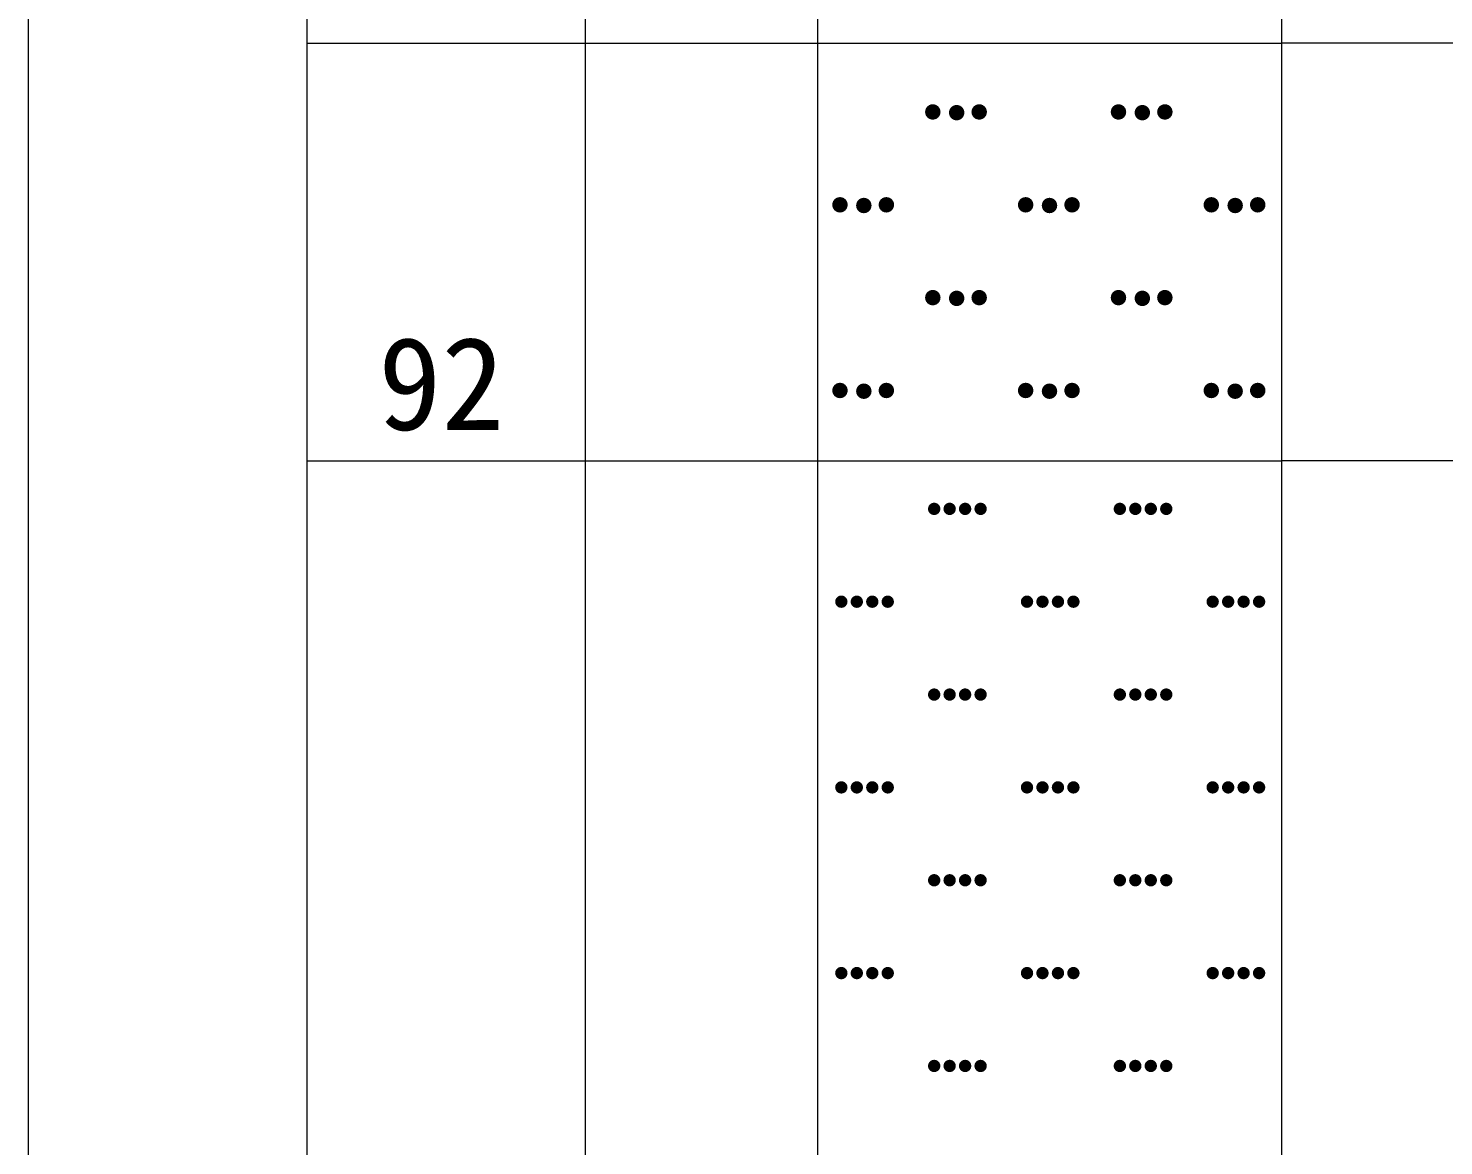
# Model space of a CAD drawing. Header units: inches. Extents: x -27 to 109, y -724 to 26.
# Drawn here: x 14.68 to 20.78, y -552.45 to -547.64 of the extents above; entities that cross this region are included whole.
import ezdxf

# ---------------------------------------------------------------- set-up
doc = ezdxf.new("R2010")
doc.units = ezdxf.units.IN
doc.header["$MEASUREMENT"] = 0
doc.layers.get('0').update_dxf_attribs({"lineweight": 0})
doc.styles.add('宋体', font='')
doc.styles.get('宋体').set_extended_font_data('宋体')

# ---------------------------------------------------------------- blocks, each defined once
blk = doc.blocks.new('lr_block_81')
at = {"true_color": 0x000000}
for points in [[(18.611, -548.0094), (18.6122, -548.0007), (18.611, -547.992), (18.6078, -547.984), (18.6025, -547.9771), (18.5955, -547.9718), (18.5875, -547.9686), (18.5789, -547.9674), (18.5702, -547.9686), (18.5622, -547.9718), (18.5553, -547.9771), (18.5499, -547.984), (18.5467, -547.992), (18.5455, -548.0007), (18.5467, -548.0094), (18.5499, -548.0173), (18.5553, -548.0243), (18.5622, -548.0296), (18.5702, -548.0328), (18.5789, -548.034), (18.5875, -548.0328), (18.5955, -548.0296), (18.6025, -548.0243), (18.6078, -548.0173)], [(18.7138, -548.0124), (18.715, -548.0037), (18.7138, -547.9951), (18.7106, -547.9871), (18.7053, -547.9801), (18.6983, -547.9748), (18.6903, -547.9716), (18.6817, -547.9704), (18.673, -547.9716), (18.665, -547.9748), (18.6581, -547.9801), (18.6527, -547.9871), (18.6495, -547.9951), (18.6483, -548.0037), (18.6495, -548.0124), (18.6527, -548.0204), (18.6581, -548.0274), (18.665, -548.0327), (18.673, -548.0359), (18.6817, -548.0371), (18.6903, -548.0359), (18.6983, -548.0327), (18.7053, -548.0274), (18.7106, -548.0204)], [(18.8109, -548.0094), (18.8121, -548.0007), (18.8109, -547.992), (18.8077, -547.984), (18.8023, -547.9771), (18.7954, -547.9718), (18.7874, -547.9686), (18.7787, -547.9674), (18.7701, -547.9686), (18.7621, -547.9718), (18.7551, -547.9771), (18.7498, -547.984), (18.7466, -547.992), (18.7454, -548.0007), (18.7466, -548.0094), (18.7498, -548.0173), (18.7551, -548.0243), (18.7621, -548.0296), (18.7701, -548.0328), (18.7787, -548.034), (18.7874, -548.0328), (18.7954, -548.0296), (18.8023, -548.0243), (18.8077, -548.0173)], [(19.411, -548.0094), (19.4122, -548.0007), (19.411, -547.992), (19.4078, -547.984), (19.4025, -547.9771), (19.3955, -547.9718), (19.3875, -547.9686), (19.3789, -547.9674), (19.3702, -547.9686), (19.3622, -547.9718), (19.3553, -547.9771), (19.3499, -547.984), (19.3467, -547.992), (19.3455, -548.0007), (19.3467, -548.0094), (19.3499, -548.0173), (19.3553, -548.0243), (19.3622, -548.0296), (19.3702, -548.0328), (19.3789, -548.034), (19.3875, -548.0328), (19.3955, -548.0296), (19.4025, -548.0243), (19.4078, -548.0173)], [(19.5138, -548.0124), (19.515, -548.0037), (19.5138, -547.9951), (19.5106, -547.9871), (19.5053, -547.9801), (19.4983, -547.9748), (19.4903, -547.9716), (19.4817, -547.9704), (19.473, -547.9716), (19.465, -547.9748), (19.4581, -547.9801), (19.4527, -547.9871), (19.4495, -547.9951), (19.4483, -548.0037), (19.4495, -548.0124), (19.4527, -548.0204), (19.4581, -548.0274), (19.465, -548.0327), (19.473, -548.0359), (19.4817, -548.0371), (19.4903, -548.0359), (19.4983, -548.0327), (19.5053, -548.0274), (19.5106, -548.0204)], [(19.6109, -548.0094), (19.6121, -548.0007), (19.6109, -547.992), (19.6077, -547.984), (19.6023, -547.9771), (19.5954, -547.9718), (19.5874, -547.9686), (19.5787, -547.9674), (19.5701, -547.9686), (19.5621, -547.9718), (19.5551, -547.9771), (19.5498, -547.984), (19.5466, -547.992), (19.5454, -548.0007), (19.5466, -548.0094), (19.5498, -548.0173), (19.5551, -548.0243), (19.5621, -548.0296), (19.5701, -548.0328), (19.5787, -548.034), (19.5874, -548.0328), (19.5954, -548.0296), (19.6023, -548.0243), (19.6077, -548.0173)], [(18.211, -548.4094), (18.2122, -548.4007), (18.211, -548.392), (18.2078, -548.384), (18.2025, -548.3771), (18.1955, -548.3718), (18.1875, -548.3686), (18.1789, -548.3673), (18.1702, -548.3686), (18.1622, -548.3718), (18.1553, -548.3771), (18.1499, -548.384), (18.1467, -548.392), (18.1455, -548.4007), (18.1467, -548.4094), (18.1499, -548.4174), (18.1553, -548.4243), (18.1622, -548.4296), (18.1702, -548.4328), (18.1789, -548.434), (18.1875, -548.4328), (18.1955, -548.4296), (18.2025, -548.4243), (18.2078, -548.4174)], [(18.4109, -548.4094), (18.4121, -548.4007), (18.4109, -548.392), (18.4077, -548.384), (18.4023, -548.3771), (18.3954, -548.3718), (18.3874, -548.3686), (18.3787, -548.3673), (18.3701, -548.3686), (18.3621, -548.3718), (18.3551, -548.3771), (18.3498, -548.384), (18.3466, -548.392), (18.3454, -548.4007), (18.3466, -548.4094), (18.3498, -548.4174), (18.3551, -548.4243), (18.3621, -548.4296), (18.3701, -548.4328), (18.3787, -548.434), (18.3874, -548.4328), (18.3954, -548.4296), (18.4023, -548.4243), (18.4077, -548.4174)], [(19.011, -548.4094), (19.0122, -548.4007), (19.011, -548.392), (19.0078, -548.384), (19.0025, -548.3771), (18.9955, -548.3718), (18.9875, -548.3686), (18.9789, -548.3673), (18.9702, -548.3686), (18.9622, -548.3718), (18.9553, -548.3771), (18.9499, -548.384), (18.9467, -548.392), (18.9455, -548.4007), (18.9467, -548.4094), (18.9499, -548.4174), (18.9553, -548.4243), (18.9622, -548.4296), (18.9702, -548.4328), (18.9789, -548.434), (18.9875, -548.4328), (18.9955, -548.4296), (19.0025, -548.4243), (19.0078, -548.4174)], [(19.2109, -548.4094), (19.2121, -548.4007), (19.2109, -548.392), (19.2077, -548.384), (19.2023, -548.3771), (19.1954, -548.3718), (19.1874, -548.3686), (19.1787, -548.3673), (19.1701, -548.3686), (19.1621, -548.3718), (19.1551, -548.3771), (19.1498, -548.384), (19.1466, -548.392), (19.1454, -548.4007), (19.1466, -548.4094), (19.1498, -548.4174), (19.1551, -548.4243), (19.1621, -548.4296), (19.1701, -548.4328), (19.1787, -548.434), (19.1874, -548.4328), (19.1954, -548.4296), (19.2023, -548.4243), (19.2077, -548.4174)], [(19.811, -548.4094), (19.8122, -548.4007), (19.811, -548.392), (19.8078, -548.384), (19.8025, -548.3771), (19.7955, -548.3718), (19.7875, -548.3686), (19.7789, -548.3673), (19.7702, -548.3686), (19.7622, -548.3718), (19.7553, -548.3771), (19.7499, -548.384), (19.7467, -548.392), (19.7455, -548.4007), (19.7467, -548.4094), (19.7499, -548.4174), (19.7553, -548.4243), (19.7622, -548.4296), (19.7702, -548.4328), (19.7789, -548.434), (19.7875, -548.4328), (19.7955, -548.4296), (19.8025, -548.4243), (19.8078, -548.4174)], [(20.0109, -548.4094), (20.0121, -548.4007), (20.0109, -548.392), (20.0077, -548.384), (20.0023, -548.3771), (19.9954, -548.3718), (19.9874, -548.3686), (19.9787, -548.3673), (19.9701, -548.3686), (19.9621, -548.3718), (19.9551, -548.3771), (19.9498, -548.384), (19.9466, -548.392), (19.9454, -548.4007), (19.9466, -548.4094), (19.9498, -548.4174), (19.9551, -548.4243), (19.9621, -548.4296), (19.9701, -548.4328), (19.9787, -548.434), (19.9874, -548.4328), (19.9954, -548.4296), (20.0023, -548.4243), (20.0077, -548.4174)], [(18.3138, -548.4124), (18.315, -548.4038), (18.3138, -548.3951), (18.3106, -548.3871), (18.3053, -548.3801), (18.2983, -548.3748), (18.2903, -548.3716), (18.2817, -548.3704), (18.273, -548.3716), (18.265, -548.3748), (18.2581, -548.3801), (18.2527, -548.3871), (18.2495, -548.3951), (18.2483, -548.4038), (18.2495, -548.4124), (18.2527, -548.4204), (18.2581, -548.4274), (18.265, -548.4327), (18.273, -548.4359), (18.2817, -548.4371), (18.2903, -548.4359), (18.2983, -548.4327), (18.3053, -548.4274), (18.3106, -548.4204)], [(19.1138, -548.4124), (19.115, -548.4038), (19.1138, -548.3951), (19.1106, -548.3871), (19.1053, -548.3801), (19.0983, -548.3748), (19.0903, -548.3716), (19.0817, -548.3704), (19.073, -548.3716), (19.065, -548.3748), (19.0581, -548.3801), (19.0527, -548.3871), (19.0495, -548.3951), (19.0483, -548.4038), (19.0495, -548.4124), (19.0527, -548.4204), (19.0581, -548.4274), (19.065, -548.4327), (19.073, -548.4359), (19.0817, -548.4371), (19.0903, -548.4359), (19.0983, -548.4327), (19.1053, -548.4274), (19.1106, -548.4204)], [(19.9138, -548.4124), (19.915, -548.4038), (19.9138, -548.3951), (19.9106, -548.3871), (19.9053, -548.3801), (19.8983, -548.3748), (19.8903, -548.3716), (19.8817, -548.3704), (19.873, -548.3716), (19.865, -548.3748), (19.8581, -548.3801), (19.8527, -548.3871), (19.8495, -548.3951), (19.8483, -548.4038), (19.8495, -548.4124), (19.8527, -548.4204), (19.8581, -548.4274), (19.865, -548.4327), (19.873, -548.4359), (19.8817, -548.4371), (19.8903, -548.4359), (19.8983, -548.4327), (19.9053, -548.4274), (19.9106, -548.4204)], [(18.611, -548.8093), (18.6122, -548.8007), (18.611, -548.792), (18.6078, -548.784), (18.6025, -548.7771), (18.5955, -548.7717), (18.5875, -548.7686), (18.5789, -548.7673), (18.5702, -548.7686), (18.5622, -548.7717), (18.5553, -548.7771), (18.5499, -548.784), (18.5467, -548.792), (18.5455, -548.8007), (18.5467, -548.8093), (18.5499, -548.8173), (18.5553, -548.8243), (18.5622, -548.8296), (18.5702, -548.8328), (18.5789, -548.834), (18.5875, -548.8328), (18.5955, -548.8296), (18.6025, -548.8243), (18.6078, -548.8173)], [(18.7138, -548.8124), (18.715, -548.8037), (18.7138, -548.7951), (18.7106, -548.7871), (18.7053, -548.7801), (18.6983, -548.7748), (18.6903, -548.7716), (18.6817, -548.7704), (18.673, -548.7716), (18.665, -548.7748), (18.6581, -548.7801), (18.6527, -548.7871), (18.6495, -548.7951), (18.6483, -548.8037), (18.6495, -548.8124), (18.6527, -548.8204), (18.6581, -548.8274), (18.665, -548.8327), (18.673, -548.8359), (18.6817, -548.8371), (18.6903, -548.8359), (18.6983, -548.8327), (18.7053, -548.8274), (18.7106, -548.8204)], [(18.8109, -548.8093), (18.8121, -548.8007), (18.8109, -548.792), (18.8077, -548.784), (18.8023, -548.7771), (18.7954, -548.7717), (18.7874, -548.7686), (18.7787, -548.7673), (18.7701, -548.7686), (18.7621, -548.7717), (18.7551, -548.7771), (18.7498, -548.784), (18.7466, -548.792), (18.7454, -548.8007), (18.7466, -548.8093), (18.7498, -548.8173), (18.7551, -548.8243), (18.7621, -548.8296), (18.7701, -548.8328), (18.7787, -548.834), (18.7874, -548.8328), (18.7954, -548.8296), (18.8023, -548.8243), (18.8077, -548.8173)], [(19.411, -548.8093), (19.4122, -548.8007), (19.411, -548.792), (19.4078, -548.784), (19.4025, -548.7771), (19.3955, -548.7717), (19.3875, -548.7686), (19.3789, -548.7673), (19.3702, -548.7686), (19.3622, -548.7717), (19.3553, -548.7771), (19.3499, -548.784), (19.3467, -548.792), (19.3455, -548.8007), (19.3467, -548.8093), (19.3499, -548.8173), (19.3553, -548.8243), (19.3622, -548.8296), (19.3702, -548.8328), (19.3789, -548.834), (19.3875, -548.8328), (19.3955, -548.8296), (19.4025, -548.8243), (19.4078, -548.8173)], [(19.5138, -548.8124), (19.515, -548.8037), (19.5138, -548.7951), (19.5106, -548.7871), (19.5053, -548.7801), (19.4983, -548.7748), (19.4903, -548.7716), (19.4817, -548.7704), (19.473, -548.7716), (19.465, -548.7748), (19.4581, -548.7801), (19.4527, -548.7871), (19.4495, -548.7951), (19.4483, -548.8037), (19.4495, -548.8124), (19.4527, -548.8204), (19.4581, -548.8274), (19.465, -548.8327), (19.473, -548.8359), (19.4817, -548.8371), (19.4903, -548.8359), (19.4983, -548.8327), (19.5053, -548.8274), (19.5106, -548.8204)], [(19.6109, -548.8093), (19.6121, -548.8007), (19.6109, -548.792), (19.6077, -548.784), (19.6023, -548.7771), (19.5954, -548.7717), (19.5874, -548.7686), (19.5787, -548.7673), (19.5701, -548.7686), (19.5621, -548.7717), (19.5551, -548.7771), (19.5498, -548.784), (19.5466, -548.792), (19.5454, -548.8007), (19.5466, -548.8093), (19.5498, -548.8173), (19.5551, -548.8243), (19.5621, -548.8296), (19.5701, -548.8328), (19.5787, -548.834), (19.5874, -548.8328), (19.5954, -548.8296), (19.6023, -548.8243), (19.6077, -548.8173)], [(18.211, -549.2093), (18.2122, -549.2007), (18.211, -549.192), (18.2078, -549.184), (18.2025, -549.1771), (18.1955, -549.1717), (18.1875, -549.1685), (18.1789, -549.1673), (18.1702, -549.1685), (18.1622, -549.1717), (18.1553, -549.1771), (18.1499, -549.184), (18.1467, -549.192), (18.1455, -549.2007), (18.1467, -549.2093), (18.1499, -549.2174), (18.1553, -549.2243), (18.1622, -549.2296), (18.1702, -549.2328), (18.1789, -549.234), (18.1875, -549.2328), (18.1955, -549.2296), (18.2025, -549.2243), (18.2078, -549.2174)], [(18.3138, -549.2124), (18.315, -549.2038), (18.3138, -549.1951), (18.3106, -549.1871), (18.3053, -549.1801), (18.2983, -549.1748), (18.2903, -549.1716), (18.2817, -549.1704), (18.273, -549.1716), (18.265, -549.1748), (18.2581, -549.1801), (18.2527, -549.1871), (18.2495, -549.1951), (18.2483, -549.2038), (18.2495, -549.2124), (18.2527, -549.2204), (18.2581, -549.2274), (18.265, -549.2327), (18.273, -549.2359), (18.2817, -549.2371), (18.2903, -549.2359), (18.2983, -549.2327), (18.3053, -549.2274), (18.3106, -549.2204)], [(18.4109, -549.2093), (18.4121, -549.2007), (18.4109, -549.192), (18.4077, -549.184), (18.4023, -549.1771), (18.3954, -549.1717), (18.3874, -549.1685), (18.3787, -549.1673), (18.3701, -549.1685), (18.3621, -549.1717), (18.3551, -549.1771), (18.3498, -549.184), (18.3466, -549.192), (18.3454, -549.2007), (18.3466, -549.2093), (18.3498, -549.2174), (18.3551, -549.2243), (18.3621, -549.2296), (18.3701, -549.2328), (18.3787, -549.234), (18.3874, -549.2328), (18.3954, -549.2296), (18.4023, -549.2243), (18.4077, -549.2174)], [(19.011, -549.2093), (19.0122, -549.2007), (19.011, -549.192), (19.0078, -549.184), (19.0025, -549.1771), (18.9955, -549.1717), (18.9875, -549.1685), (18.9789, -549.1673), (18.9702, -549.1685), (18.9622, -549.1717), (18.9553, -549.1771), (18.9499, -549.184), (18.9467, -549.192), (18.9455, -549.2007), (18.9467, -549.2093), (18.9499, -549.2174), (18.9553, -549.2243), (18.9622, -549.2296), (18.9702, -549.2328), (18.9789, -549.234), (18.9875, -549.2328), (18.9955, -549.2296), (19.0025, -549.2243), (19.0078, -549.2174)], [(19.1138, -549.2124), (19.115, -549.2038), (19.1138, -549.1951), (19.1106, -549.1871), (19.1053, -549.1801), (19.0983, -549.1748), (19.0903, -549.1716), (19.0817, -549.1704), (19.073, -549.1716), (19.065, -549.1748), (19.0581, -549.1801), (19.0527, -549.1871), (19.0495, -549.1951), (19.0483, -549.2038), (19.0495, -549.2124), (19.0527, -549.2204), (19.0581, -549.2274), (19.065, -549.2327), (19.073, -549.2359), (19.0817, -549.2371), (19.0903, -549.2359), (19.0983, -549.2327), (19.1053, -549.2274), (19.1106, -549.2204)], [(19.2109, -549.2093), (19.2121, -549.2007), (19.2109, -549.192), (19.2077, -549.184), (19.2023, -549.1771), (19.1954, -549.1717), (19.1874, -549.1685), (19.1787, -549.1673), (19.1701, -549.1685), (19.1621, -549.1717), (19.1551, -549.1771), (19.1498, -549.184), (19.1466, -549.192), (19.1454, -549.2007), (19.1466, -549.2093), (19.1498, -549.2174), (19.1551, -549.2243), (19.1621, -549.2296), (19.1701, -549.2328), (19.1787, -549.234), (19.1874, -549.2328), (19.1954, -549.2296), (19.2023, -549.2243), (19.2077, -549.2174)], [(19.811, -549.2093), (19.8122, -549.2007), (19.811, -549.192), (19.8078, -549.184), (19.8025, -549.1771), (19.7955, -549.1717), (19.7875, -549.1685), (19.7789, -549.1673), (19.7702, -549.1685), (19.7622, -549.1717), (19.7553, -549.1771), (19.7499, -549.184), (19.7467, -549.192), (19.7455, -549.2007), (19.7467, -549.2093), (19.7499, -549.2174), (19.7553, -549.2243), (19.7622, -549.2296), (19.7702, -549.2328), (19.7789, -549.234), (19.7875, -549.2328), (19.7955, -549.2296), (19.8025, -549.2243), (19.8078, -549.2174)], [(19.9138, -549.2124), (19.915, -549.2038), (19.9138, -549.1951), (19.9106, -549.1871), (19.9053, -549.1801), (19.8983, -549.1748), (19.8903, -549.1716), (19.8817, -549.1704), (19.873, -549.1716), (19.865, -549.1748), (19.8581, -549.1801), (19.8527, -549.1871), (19.8495, -549.1951), (19.8483, -549.2038), (19.8495, -549.2124), (19.8527, -549.2204), (19.8581, -549.2274), (19.865, -549.2327), (19.873, -549.2359), (19.8817, -549.2371), (19.8903, -549.2359), (19.8983, -549.2327), (19.9053, -549.2274), (19.9106, -549.2204)], [(20.0109, -549.2093), (20.0121, -549.2007), (20.0109, -549.192), (20.0077, -549.184), (20.0023, -549.1771), (19.9954, -549.1717), (19.9874, -549.1685), (19.9787, -549.1673), (19.9701, -549.1685), (19.9621, -549.1717), (19.9551, -549.1771), (19.9498, -549.184), (19.9466, -549.192), (19.9454, -549.2007), (19.9466, -549.2093), (19.9498, -549.2174), (19.9551, -549.2243), (19.9621, -549.2296), (19.9701, -549.2328), (19.9787, -549.234), (19.9874, -549.2328), (19.9954, -549.2296), (20.0023, -549.2243), (20.0077, -549.2174)]]:
    blk.add_hatch(color=18, dxfattribs=at).paths.add_polyline_path(points, flags=17)
blk = doc.blocks.new('lr_block_82')
at = {"true_color": 0x000000}
for points in [[(18.6105, -549.7176), (18.6114, -549.7107), (18.6105, -549.7037), (18.6078, -549.6973), (18.6035, -549.6919), (18.5981, -549.6876), (18.5917, -549.6849), (18.5847, -549.684), (18.5778, -549.6849), (18.5714, -549.6876), (18.5659, -549.6919), (18.5617, -549.6973), (18.559, -549.7037), (18.5581, -549.7107), (18.559, -549.7176), (18.5617, -549.724), (18.5659, -549.7295), (18.5714, -549.7337), (18.5778, -549.7364), (18.5847, -549.7373), (18.5917, -549.7364), (18.5981, -549.7337), (18.6035, -549.7295), (18.6078, -549.724)], [(18.6771, -549.7176), (18.6781, -549.7107), (18.6771, -549.7037), (18.6745, -549.6973), (18.6702, -549.6919), (18.6647, -549.6876), (18.6583, -549.6849), (18.6514, -549.684), (18.6445, -549.6849), (18.6381, -549.6876), (18.6326, -549.6919), (18.6283, -549.6973), (18.6257, -549.7037), (18.6247, -549.7107), (18.6257, -549.7176), (18.6283, -549.724), (18.6326, -549.7295), (18.6381, -549.7337), (18.6445, -549.7364), (18.6514, -549.7373), (18.6583, -549.7364), (18.6647, -549.7337), (18.6702, -549.7295), (18.6745, -549.724)], [(18.7438, -549.7176), (18.7447, -549.7107), (18.7438, -549.7037), (18.7411, -549.6973), (18.7369, -549.6919), (18.7314, -549.6876), (18.725, -549.6849), (18.7181, -549.684), (18.7111, -549.6849), (18.7047, -549.6876), (18.6993, -549.6919), (18.695, -549.6973), (18.6923, -549.7037), (18.6914, -549.7107), (18.6923, -549.7176), (18.695, -549.724), (18.6993, -549.7295), (18.7047, -549.7337), (18.7111, -549.7364), (18.7181, -549.7373), (18.725, -549.7364), (18.7314, -549.7337), (18.7369, -549.7295), (18.7411, -549.724)], [(18.8105, -549.7176), (18.8114, -549.7107), (18.8105, -549.7037), (18.8078, -549.6973), (18.8035, -549.6919), (18.7981, -549.6876), (18.7917, -549.6849), (18.7847, -549.684), (18.7778, -549.6849), (18.7714, -549.6876), (18.7659, -549.6919), (18.7617, -549.6973), (18.759, -549.7037), (18.7581, -549.7107), (18.759, -549.7176), (18.7617, -549.724), (18.7659, -549.7295), (18.7714, -549.7337), (18.7778, -549.7364), (18.7847, -549.7373), (18.7917, -549.7364), (18.7981, -549.7337), (18.8035, -549.7295), (18.8078, -549.724)], [(19.4105, -549.7176), (19.4114, -549.7107), (19.4105, -549.7037), (19.4078, -549.6973), (19.4035, -549.6919), (19.3981, -549.6876), (19.3917, -549.6849), (19.3847, -549.684), (19.3778, -549.6849), (19.3714, -549.6876), (19.3659, -549.6919), (19.3617, -549.6973), (19.359, -549.7037), (19.3581, -549.7107), (19.359, -549.7176), (19.3617, -549.724), (19.3659, -549.7295), (19.3714, -549.7337), (19.3778, -549.7364), (19.3847, -549.7373), (19.3917, -549.7364), (19.3981, -549.7337), (19.4035, -549.7295), (19.4078, -549.724)], [(19.4771, -549.7176), (19.4781, -549.7107), (19.4771, -549.7037), (19.4745, -549.6973), (19.4702, -549.6919), (19.4647, -549.6876), (19.4583, -549.6849), (19.4514, -549.684), (19.4445, -549.6849), (19.4381, -549.6876), (19.4326, -549.6919), (19.4283, -549.6973), (19.4257, -549.7037), (19.4247, -549.7107), (19.4257, -549.7176), (19.4283, -549.724), (19.4326, -549.7295), (19.4381, -549.7337), (19.4445, -549.7364), (19.4514, -549.7373), (19.4583, -549.7364), (19.4647, -549.7337), (19.4702, -549.7295), (19.4745, -549.724)], [(19.5438, -549.7176), (19.5447, -549.7107), (19.5438, -549.7037), (19.5411, -549.6973), (19.5369, -549.6919), (19.5314, -549.6876), (19.525, -549.6849), (19.5181, -549.684), (19.5111, -549.6849), (19.5047, -549.6876), (19.4993, -549.6919), (19.495, -549.6973), (19.4923, -549.7037), (19.4914, -549.7107), (19.4923, -549.7176), (19.495, -549.724), (19.4993, -549.7295), (19.5047, -549.7337), (19.5111, -549.7364), (19.5181, -549.7373), (19.525, -549.7364), (19.5314, -549.7337), (19.5369, -549.7295), (19.5411, -549.724)], [(19.6105, -549.7176), (19.6114, -549.7107), (19.6105, -549.7037), (19.6078, -549.6973), (19.6035, -549.6919), (19.5981, -549.6876), (19.5917, -549.6849), (19.5847, -549.684), (19.5778, -549.6849), (19.5714, -549.6876), (19.5659, -549.6919), (19.5617, -549.6973), (19.559, -549.7037), (19.5581, -549.7107), (19.559, -549.7176), (19.5617, -549.724), (19.5659, -549.7295), (19.5714, -549.7337), (19.5778, -549.7364), (19.5847, -549.7373), (19.5917, -549.7364), (19.5981, -549.7337), (19.6035, -549.7295), (19.6078, -549.724)], [(18.2105, -550.1176), (18.2114, -550.1107), (18.2105, -550.1037), (18.2078, -550.0973), (18.2035, -550.0919), (18.1981, -550.0876), (18.1917, -550.0849), (18.1847, -550.084), (18.1778, -550.0849), (18.1714, -550.0876), (18.1659, -550.0919), (18.1617, -550.0973), (18.159, -550.1037), (18.1581, -550.1107), (18.159, -550.1176), (18.1617, -550.124), (18.1659, -550.1295), (18.1714, -550.1337), (18.1778, -550.1364), (18.1847, -550.1373), (18.1917, -550.1364), (18.1981, -550.1337), (18.2035, -550.1295), (18.2078, -550.124)], [(18.2771, -550.1176), (18.2781, -550.1107), (18.2771, -550.1037), (18.2745, -550.0973), (18.2702, -550.0919), (18.2647, -550.0876), (18.2583, -550.0849), (18.2514, -550.084), (18.2445, -550.0849), (18.2381, -550.0876), (18.2326, -550.0919), (18.2283, -550.0973), (18.2257, -550.1037), (18.2247, -550.1107), (18.2257, -550.1176), (18.2283, -550.124), (18.2326, -550.1295), (18.2381, -550.1337), (18.2445, -550.1364), (18.2514, -550.1373), (18.2583, -550.1364), (18.2647, -550.1337), (18.2702, -550.1295), (18.2745, -550.124)], [(18.3438, -550.1176), (18.3447, -550.1107), (18.3438, -550.1037), (18.3411, -550.0973), (18.3369, -550.0919), (18.3314, -550.0876), (18.325, -550.0849), (18.3181, -550.084), (18.3111, -550.0849), (18.3047, -550.0876), (18.2993, -550.0919), (18.295, -550.0973), (18.2923, -550.1037), (18.2914, -550.1107), (18.2923, -550.1176), (18.295, -550.124), (18.2993, -550.1295), (18.3047, -550.1337), (18.3111, -550.1364), (18.3181, -550.1373), (18.325, -550.1364), (18.3314, -550.1337), (18.3369, -550.1295), (18.3411, -550.124)], [(18.4105, -550.1176), (18.4114, -550.1107), (18.4105, -550.1037), (18.4078, -550.0973), (18.4035, -550.0919), (18.3981, -550.0876), (18.3917, -550.0849), (18.3847, -550.084), (18.3778, -550.0849), (18.3714, -550.0876), (18.3659, -550.0919), (18.3617, -550.0973), (18.359, -550.1037), (18.3581, -550.1107), (18.359, -550.1176), (18.3617, -550.124), (18.3659, -550.1295), (18.3714, -550.1337), (18.3778, -550.1364), (18.3847, -550.1373), (18.3917, -550.1364), (18.3981, -550.1337), (18.4035, -550.1295), (18.4078, -550.124)], [(19.0105, -550.1176), (19.0114, -550.1107), (19.0105, -550.1037), (19.0078, -550.0973), (19.0035, -550.0919), (18.9981, -550.0876), (18.9917, -550.0849), (18.9847, -550.084), (18.9778, -550.0849), (18.9714, -550.0876), (18.9659, -550.0919), (18.9617, -550.0973), (18.959, -550.1037), (18.9581, -550.1107), (18.959, -550.1176), (18.9617, -550.124), (18.9659, -550.1295), (18.9714, -550.1337), (18.9778, -550.1364), (18.9847, -550.1373), (18.9917, -550.1364), (18.9981, -550.1337), (19.0035, -550.1295), (19.0078, -550.124)], [(19.0771, -550.1176), (19.0781, -550.1107), (19.0771, -550.1037), (19.0745, -550.0973), (19.0702, -550.0919), (19.0647, -550.0876), (19.0583, -550.0849), (19.0514, -550.084), (19.0445, -550.0849), (19.0381, -550.0876), (19.0326, -550.0919), (19.0283, -550.0973), (19.0257, -550.1037), (19.0247, -550.1107), (19.0257, -550.1176), (19.0283, -550.124), (19.0326, -550.1295), (19.0381, -550.1337), (19.0445, -550.1364), (19.0514, -550.1373), (19.0583, -550.1364), (19.0647, -550.1337), (19.0702, -550.1295), (19.0745, -550.124)], [(19.1438, -550.1176), (19.1447, -550.1107), (19.1438, -550.1037), (19.1411, -550.0973), (19.1369, -550.0919), (19.1314, -550.0876), (19.125, -550.0849), (19.1181, -550.084), (19.1111, -550.0849), (19.1047, -550.0876), (19.0993, -550.0919), (19.095, -550.0973), (19.0923, -550.1037), (19.0914, -550.1107), (19.0923, -550.1176), (19.095, -550.124), (19.0993, -550.1295), (19.1047, -550.1337), (19.1111, -550.1364), (19.1181, -550.1373), (19.125, -550.1364), (19.1314, -550.1337), (19.1369, -550.1295), (19.1411, -550.124)], [(19.2105, -550.1176), (19.2114, -550.1107), (19.2105, -550.1037), (19.2078, -550.0973), (19.2035, -550.0919), (19.1981, -550.0876), (19.1917, -550.0849), (19.1847, -550.084), (19.1778, -550.0849), (19.1714, -550.0876), (19.1659, -550.0919), (19.1617, -550.0973), (19.159, -550.1037), (19.1581, -550.1107), (19.159, -550.1176), (19.1617, -550.124), (19.1659, -550.1295), (19.1714, -550.1337), (19.1778, -550.1364), (19.1847, -550.1373), (19.1917, -550.1364), (19.1981, -550.1337), (19.2035, -550.1295), (19.2078, -550.124)], [(19.8105, -550.1176), (19.8114, -550.1107), (19.8105, -550.1037), (19.8078, -550.0973), (19.8035, -550.0919), (19.7981, -550.0876), (19.7917, -550.0849), (19.7847, -550.084), (19.7778, -550.0849), (19.7714, -550.0876), (19.7659, -550.0919), (19.7617, -550.0973), (19.759, -550.1037), (19.7581, -550.1107), (19.759, -550.1176), (19.7617, -550.124), (19.7659, -550.1295), (19.7714, -550.1337), (19.7778, -550.1364), (19.7847, -550.1373), (19.7917, -550.1364), (19.7981, -550.1337), (19.8035, -550.1295), (19.8078, -550.124)], [(19.8771, -550.1176), (19.8781, -550.1107), (19.8771, -550.1037), (19.8745, -550.0973), (19.8702, -550.0919), (19.8647, -550.0876), (19.8583, -550.0849), (19.8514, -550.084), (19.8445, -550.0849), (19.8381, -550.0876), (19.8326, -550.0919), (19.8283, -550.0973), (19.8257, -550.1037), (19.8247, -550.1107), (19.8257, -550.1176), (19.8283, -550.124), (19.8326, -550.1295), (19.8381, -550.1337), (19.8445, -550.1364), (19.8514, -550.1373), (19.8583, -550.1364), (19.8647, -550.1337), (19.8702, -550.1295), (19.8745, -550.124)], [(19.9438, -550.1176), (19.9447, -550.1107), (19.9438, -550.1037), (19.9411, -550.0973), (19.9369, -550.0919), (19.9314, -550.0876), (19.925, -550.0849), (19.9181, -550.084), (19.9111, -550.0849), (19.9047, -550.0876), (19.8993, -550.0919), (19.895, -550.0973), (19.8923, -550.1037), (19.8914, -550.1107), (19.8923, -550.1176), (19.895, -550.124), (19.8993, -550.1295), (19.9047, -550.1337), (19.9111, -550.1364), (19.9181, -550.1373), (19.925, -550.1364), (19.9314, -550.1337), (19.9369, -550.1295), (19.9411, -550.124)], [(20.0105, -550.1176), (20.0114, -550.1107), (20.0105, -550.1037), (20.0078, -550.0973), (20.0035, -550.0919), (19.9981, -550.0876), (19.9917, -550.0849), (19.9847, -550.084), (19.9778, -550.0849), (19.9714, -550.0876), (19.9659, -550.0919), (19.9617, -550.0973), (19.959, -550.1037), (19.9581, -550.1107), (19.959, -550.1176), (19.9617, -550.124), (19.9659, -550.1295), (19.9714, -550.1337), (19.9778, -550.1364), (19.9847, -550.1373), (19.9917, -550.1364), (19.9981, -550.1337), (20.0035, -550.1295), (20.0078, -550.124)], [(18.6105, -550.5176), (18.6114, -550.5107), (18.6105, -550.5037), (18.6078, -550.4973), (18.6035, -550.4919), (18.5981, -550.4876), (18.5917, -550.4849), (18.5847, -550.484), (18.5778, -550.4849), (18.5714, -550.4876), (18.5659, -550.4919), (18.5617, -550.4973), (18.559, -550.5037), (18.5581, -550.5107), (18.559, -550.5176), (18.5617, -550.524), (18.5659, -550.5295), (18.5714, -550.5337), (18.5778, -550.5364), (18.5847, -550.5373), (18.5917, -550.5364), (18.5981, -550.5337), (18.6035, -550.5295), (18.6078, -550.524)], [(18.6771, -550.5176), (18.6781, -550.5107), (18.6771, -550.5037), (18.6745, -550.4973), (18.6702, -550.4919), (18.6647, -550.4876), (18.6583, -550.4849), (18.6514, -550.484), (18.6445, -550.4849), (18.6381, -550.4876), (18.6326, -550.4919), (18.6283, -550.4973), (18.6257, -550.5037), (18.6247, -550.5107), (18.6257, -550.5176), (18.6283, -550.524), (18.6326, -550.5295), (18.6381, -550.5337), (18.6445, -550.5364), (18.6514, -550.5373), (18.6583, -550.5364), (18.6647, -550.5337), (18.6702, -550.5295), (18.6745, -550.524)], [(18.7438, -550.5176), (18.7447, -550.5107), (18.7438, -550.5037), (18.7411, -550.4973), (18.7369, -550.4919), (18.7314, -550.4876), (18.725, -550.4849), (18.7181, -550.484), (18.7111, -550.4849), (18.7047, -550.4876), (18.6993, -550.4919), (18.695, -550.4973), (18.6923, -550.5037), (18.6914, -550.5107), (18.6923, -550.5176), (18.695, -550.524), (18.6993, -550.5295), (18.7047, -550.5337), (18.7111, -550.5364), (18.7181, -550.5373), (18.725, -550.5364), (18.7314, -550.5337), (18.7369, -550.5295), (18.7411, -550.524)], [(18.8105, -550.5176), (18.8114, -550.5107), (18.8105, -550.5037), (18.8078, -550.4973), (18.8035, -550.4919), (18.7981, -550.4876), (18.7917, -550.4849), (18.7847, -550.484), (18.7778, -550.4849), (18.7714, -550.4876), (18.7659, -550.4919), (18.7617, -550.4973), (18.759, -550.5037), (18.7581, -550.5107), (18.759, -550.5176), (18.7617, -550.524), (18.7659, -550.5295), (18.7714, -550.5337), (18.7778, -550.5364), (18.7847, -550.5373), (18.7917, -550.5364), (18.7981, -550.5337), (18.8035, -550.5295), (18.8078, -550.524)], [(19.4105, -550.5176), (19.4114, -550.5107), (19.4105, -550.5037), (19.4078, -550.4973), (19.4035, -550.4919), (19.3981, -550.4876), (19.3917, -550.4849), (19.3847, -550.484), (19.3778, -550.4849), (19.3714, -550.4876), (19.3659, -550.4919), (19.3617, -550.4973), (19.359, -550.5037), (19.3581, -550.5107), (19.359, -550.5176), (19.3617, -550.524), (19.3659, -550.5295), (19.3714, -550.5337), (19.3778, -550.5364), (19.3847, -550.5373), (19.3917, -550.5364), (19.3981, -550.5337), (19.4035, -550.5295), (19.4078, -550.524)], [(19.4771, -550.5176), (19.4781, -550.5107), (19.4771, -550.5037), (19.4745, -550.4973), (19.4702, -550.4919), (19.4647, -550.4876), (19.4583, -550.4849), (19.4514, -550.484), (19.4445, -550.4849), (19.4381, -550.4876), (19.4326, -550.4919), (19.4283, -550.4973), (19.4257, -550.5037), (19.4247, -550.5107), (19.4257, -550.5176), (19.4283, -550.524), (19.4326, -550.5295), (19.4381, -550.5337), (19.4445, -550.5364), (19.4514, -550.5373), (19.4583, -550.5364), (19.4647, -550.5337), (19.4702, -550.5295), (19.4745, -550.524)], [(19.5438, -550.5176), (19.5447, -550.5107), (19.5438, -550.5037), (19.5411, -550.4973), (19.5369, -550.4919), (19.5314, -550.4876), (19.525, -550.4849), (19.5181, -550.484), (19.5111, -550.4849), (19.5047, -550.4876), (19.4993, -550.4919), (19.495, -550.4973), (19.4923, -550.5037), (19.4914, -550.5107), (19.4923, -550.5176), (19.495, -550.524), (19.4993, -550.5295), (19.5047, -550.5337), (19.5111, -550.5364), (19.5181, -550.5373), (19.525, -550.5364), (19.5314, -550.5337), (19.5369, -550.5295), (19.5411, -550.524)], [(19.6105, -550.5176), (19.6114, -550.5107), (19.6105, -550.5037), (19.6078, -550.4973), (19.6035, -550.4919), (19.5981, -550.4876), (19.5917, -550.4849), (19.5847, -550.484), (19.5778, -550.4849), (19.5714, -550.4876), (19.5659, -550.4919), (19.5617, -550.4973), (19.559, -550.5037), (19.5581, -550.5107), (19.559, -550.5176), (19.5617, -550.524), (19.5659, -550.5295), (19.5714, -550.5337), (19.5778, -550.5364), (19.5847, -550.5373), (19.5917, -550.5364), (19.5981, -550.5337), (19.6035, -550.5295), (19.6078, -550.524)], [(18.2105, -550.9176), (18.2114, -550.9107), (18.2105, -550.9037), (18.2078, -550.8973), (18.2035, -550.8919), (18.1981, -550.8876), (18.1917, -550.8849), (18.1847, -550.884), (18.1778, -550.8849), (18.1714, -550.8876), (18.1659, -550.8919), (18.1617, -550.8973), (18.159, -550.9037), (18.1581, -550.9107), (18.159, -550.9176), (18.1617, -550.924), (18.1659, -550.9295), (18.1714, -550.9337), (18.1778, -550.9364), (18.1847, -550.9373), (18.1917, -550.9364), (18.1981, -550.9337), (18.2035, -550.9295), (18.2078, -550.924)], [(18.2771, -550.9176), (18.2781, -550.9107), (18.2771, -550.9037), (18.2745, -550.8973), (18.2702, -550.8919), (18.2647, -550.8876), (18.2583, -550.8849), (18.2514, -550.884), (18.2445, -550.8849), (18.2381, -550.8876), (18.2326, -550.8919), (18.2283, -550.8973), (18.2257, -550.9037), (18.2247, -550.9107), (18.2257, -550.9176), (18.2283, -550.924), (18.2326, -550.9295), (18.2381, -550.9337), (18.2445, -550.9364), (18.2514, -550.9373), (18.2583, -550.9364), (18.2647, -550.9337), (18.2702, -550.9295), (18.2745, -550.924)], [(18.3438, -550.9176), (18.3447, -550.9107), (18.3438, -550.9037), (18.3411, -550.8973), (18.3369, -550.8919), (18.3314, -550.8876), (18.325, -550.8849), (18.3181, -550.884), (18.3111, -550.8849), (18.3047, -550.8876), (18.2993, -550.8919), (18.295, -550.8973), (18.2923, -550.9037), (18.2914, -550.9107), (18.2923, -550.9176), (18.295, -550.924), (18.2993, -550.9295), (18.3047, -550.9337), (18.3111, -550.9364), (18.3181, -550.9373), (18.325, -550.9364), (18.3314, -550.9337), (18.3369, -550.9295), (18.3411, -550.924)], [(18.4105, -550.9176), (18.4114, -550.9107), (18.4105, -550.9037), (18.4078, -550.8973), (18.4035, -550.8919), (18.3981, -550.8876), (18.3917, -550.8849), (18.3847, -550.884), (18.3778, -550.8849), (18.3714, -550.8876), (18.3659, -550.8919), (18.3617, -550.8973), (18.359, -550.9037), (18.3581, -550.9107), (18.359, -550.9176), (18.3617, -550.924), (18.3659, -550.9295), (18.3714, -550.9337), (18.3778, -550.9364), (18.3847, -550.9373), (18.3917, -550.9364), (18.3981, -550.9337), (18.4035, -550.9295), (18.4078, -550.924)], [(19.0105, -550.9176), (19.0114, -550.9107), (19.0105, -550.9037), (19.0078, -550.8973), (19.0035, -550.8919), (18.9981, -550.8876), (18.9917, -550.8849), (18.9847, -550.884), (18.9778, -550.8849), (18.9714, -550.8876), (18.9659, -550.8919), (18.9617, -550.8973), (18.959, -550.9037), (18.9581, -550.9107), (18.959, -550.9176), (18.9617, -550.924), (18.9659, -550.9295), (18.9714, -550.9337), (18.9778, -550.9364), (18.9847, -550.9373), (18.9917, -550.9364), (18.9981, -550.9337), (19.0035, -550.9295), (19.0078, -550.924)], [(19.0771, -550.9176), (19.0781, -550.9107), (19.0771, -550.9037), (19.0745, -550.8973), (19.0702, -550.8919), (19.0647, -550.8876), (19.0583, -550.8849), (19.0514, -550.884), (19.0445, -550.8849), (19.0381, -550.8876), (19.0326, -550.8919), (19.0283, -550.8973), (19.0257, -550.9037), (19.0247, -550.9107), (19.0257, -550.9176), (19.0283, -550.924), (19.0326, -550.9295), (19.0381, -550.9337), (19.0445, -550.9364), (19.0514, -550.9373), (19.0583, -550.9364), (19.0647, -550.9337), (19.0702, -550.9295), (19.0745, -550.924)], [(19.1438, -550.9176), (19.1447, -550.9107), (19.1438, -550.9037), (19.1411, -550.8973), (19.1369, -550.8919), (19.1314, -550.8876), (19.125, -550.8849), (19.1181, -550.884), (19.1111, -550.8849), (19.1047, -550.8876), (19.0993, -550.8919), (19.095, -550.8973), (19.0923, -550.9037), (19.0914, -550.9107), (19.0923, -550.9176), (19.095, -550.924), (19.0993, -550.9295), (19.1047, -550.9337), (19.1111, -550.9364), (19.1181, -550.9373), (19.125, -550.9364), (19.1314, -550.9337), (19.1369, -550.9295), (19.1411, -550.924)], [(19.2105, -550.9176), (19.2114, -550.9107), (19.2105, -550.9037), (19.2078, -550.8973), (19.2035, -550.8919), (19.1981, -550.8876), (19.1917, -550.8849), (19.1847, -550.884), (19.1778, -550.8849), (19.1714, -550.8876), (19.1659, -550.8919), (19.1617, -550.8973), (19.159, -550.9037), (19.1581, -550.9107), (19.159, -550.9176), (19.1617, -550.924), (19.1659, -550.9295), (19.1714, -550.9337), (19.1778, -550.9364), (19.1847, -550.9373), (19.1917, -550.9364), (19.1981, -550.9337), (19.2035, -550.9295), (19.2078, -550.924)], [(19.8105, -550.9176), (19.8114, -550.9107), (19.8105, -550.9037), (19.8078, -550.8973), (19.8035, -550.8919), (19.7981, -550.8876), (19.7917, -550.8849), (19.7847, -550.884), (19.7778, -550.8849), (19.7714, -550.8876), (19.7659, -550.8919), (19.7617, -550.8973), (19.759, -550.9037), (19.7581, -550.9107), (19.759, -550.9176), (19.7617, -550.924), (19.7659, -550.9295), (19.7714, -550.9337), (19.7778, -550.9364), (19.7847, -550.9373), (19.7917, -550.9364), (19.7981, -550.9337), (19.8035, -550.9295), (19.8078, -550.924)], [(19.8771, -550.9176), (19.8781, -550.9107), (19.8771, -550.9037), (19.8745, -550.8973), (19.8702, -550.8919), (19.8647, -550.8876), (19.8583, -550.8849), (19.8514, -550.884), (19.8445, -550.8849), (19.8381, -550.8876), (19.8326, -550.8919), (19.8283, -550.8973), (19.8257, -550.9037), (19.8247, -550.9107), (19.8257, -550.9176), (19.8283, -550.924), (19.8326, -550.9295), (19.8381, -550.9337), (19.8445, -550.9364), (19.8514, -550.9373), (19.8583, -550.9364), (19.8647, -550.9337), (19.8702, -550.9295), (19.8745, -550.924)], [(19.9438, -550.9176), (19.9447, -550.9107), (19.9438, -550.9037), (19.9411, -550.8973), (19.9369, -550.8919), (19.9314, -550.8876), (19.925, -550.8849), (19.9181, -550.884), (19.9111, -550.8849), (19.9047, -550.8876), (19.8993, -550.8919), (19.895, -550.8973), (19.8923, -550.9037), (19.8914, -550.9107), (19.8923, -550.9176), (19.895, -550.924), (19.8993, -550.9295), (19.9047, -550.9337), (19.9111, -550.9364), (19.9181, -550.9373), (19.925, -550.9364), (19.9314, -550.9337), (19.9369, -550.9295), (19.9411, -550.924)], [(20.0105, -550.9176), (20.0114, -550.9107), (20.0105, -550.9037), (20.0078, -550.8973), (20.0035, -550.8919), (19.9981, -550.8876), (19.9917, -550.8849), (19.9847, -550.884), (19.9778, -550.8849), (19.9714, -550.8876), (19.9659, -550.8919), (19.9617, -550.8973), (19.959, -550.9037), (19.9581, -550.9107), (19.959, -550.9176), (19.9617, -550.924), (19.9659, -550.9295), (19.9714, -550.9337), (19.9778, -550.9364), (19.9847, -550.9373), (19.9917, -550.9364), (19.9981, -550.9337), (20.0035, -550.9295), (20.0078, -550.924)], [(18.6105, -551.3176), (18.6114, -551.3107), (18.6105, -551.3037), (18.6078, -551.2973), (18.6035, -551.2919), (18.5981, -551.2876), (18.5917, -551.2849), (18.5847, -551.284), (18.5778, -551.2849), (18.5714, -551.2876), (18.5659, -551.2919), (18.5617, -551.2973), (18.559, -551.3037), (18.5581, -551.3107), (18.559, -551.3176), (18.5617, -551.324), (18.5659, -551.3295), (18.5714, -551.3337), (18.5778, -551.3364), (18.5847, -551.3373), (18.5917, -551.3364), (18.5981, -551.3337), (18.6035, -551.3295), (18.6078, -551.324)], [(18.6771, -551.3176), (18.6781, -551.3107), (18.6771, -551.3037), (18.6745, -551.2973), (18.6702, -551.2919), (18.6647, -551.2876), (18.6583, -551.2849), (18.6514, -551.284), (18.6445, -551.2849), (18.6381, -551.2876), (18.6326, -551.2919), (18.6283, -551.2973), (18.6257, -551.3037), (18.6247, -551.3107), (18.6257, -551.3176), (18.6283, -551.324), (18.6326, -551.3295), (18.6381, -551.3337), (18.6445, -551.3364), (18.6514, -551.3373), (18.6583, -551.3364), (18.6647, -551.3337), (18.6702, -551.3295), (18.6745, -551.324)], [(18.7438, -551.3176), (18.7447, -551.3107), (18.7438, -551.3037), (18.7411, -551.2973), (18.7369, -551.2919), (18.7314, -551.2876), (18.725, -551.2849), (18.7181, -551.284), (18.7111, -551.2849), (18.7047, -551.2876), (18.6993, -551.2919), (18.695, -551.2973), (18.6923, -551.3037), (18.6914, -551.3107), (18.6923, -551.3176), (18.695, -551.324), (18.6993, -551.3295), (18.7047, -551.3337), (18.7111, -551.3364), (18.7181, -551.3373), (18.725, -551.3364), (18.7314, -551.3337), (18.7369, -551.3295), (18.7411, -551.324)], [(18.8105, -551.3176), (18.8114, -551.3107), (18.8105, -551.3037), (18.8078, -551.2973), (18.8035, -551.2919), (18.7981, -551.2876), (18.7917, -551.2849), (18.7847, -551.284), (18.7778, -551.2849), (18.7714, -551.2876), (18.7659, -551.2919), (18.7617, -551.2973), (18.759, -551.3037), (18.7581, -551.3107), (18.759, -551.3176), (18.7617, -551.324), (18.7659, -551.3295), (18.7714, -551.3337), (18.7778, -551.3364), (18.7847, -551.3373), (18.7917, -551.3364), (18.7981, -551.3337), (18.8035, -551.3295), (18.8078, -551.324)], [(19.4105, -551.3176), (19.4114, -551.3107), (19.4105, -551.3037), (19.4078, -551.2973), (19.4035, -551.2919), (19.3981, -551.2876), (19.3917, -551.2849), (19.3847, -551.284), (19.3778, -551.2849), (19.3714, -551.2876), (19.3659, -551.2919), (19.3617, -551.2973), (19.359, -551.3037), (19.3581, -551.3107), (19.359, -551.3176), (19.3617, -551.324), (19.3659, -551.3295), (19.3714, -551.3337), (19.3778, -551.3364), (19.3847, -551.3373), (19.3917, -551.3364), (19.3981, -551.3337), (19.4035, -551.3295), (19.4078, -551.324)], [(19.4771, -551.3176), (19.4781, -551.3107), (19.4771, -551.3037), (19.4745, -551.2973), (19.4702, -551.2919), (19.4647, -551.2876), (19.4583, -551.2849), (19.4514, -551.284), (19.4445, -551.2849), (19.4381, -551.2876), (19.4326, -551.2919), (19.4283, -551.2973), (19.4257, -551.3037), (19.4247, -551.3107), (19.4257, -551.3176), (19.4283, -551.324), (19.4326, -551.3295), (19.4381, -551.3337), (19.4445, -551.3364), (19.4514, -551.3373), (19.4583, -551.3364), (19.4647, -551.3337), (19.4702, -551.3295), (19.4745, -551.324)], [(19.5438, -551.3176), (19.5447, -551.3107), (19.5438, -551.3037), (19.5411, -551.2973), (19.5369, -551.2919), (19.5314, -551.2876), (19.525, -551.2849), (19.5181, -551.284), (19.5111, -551.2849), (19.5047, -551.2876), (19.4993, -551.2919), (19.495, -551.2973), (19.4923, -551.3037), (19.4914, -551.3107), (19.4923, -551.3176), (19.495, -551.324), (19.4993, -551.3295), (19.5047, -551.3337), (19.5111, -551.3364), (19.5181, -551.3373), (19.525, -551.3364), (19.5314, -551.3337), (19.5369, -551.3295), (19.5411, -551.324)], [(19.6105, -551.3176), (19.6114, -551.3107), (19.6105, -551.3037), (19.6078, -551.2973), (19.6035, -551.2919), (19.5981, -551.2876), (19.5917, -551.2849), (19.5847, -551.284), (19.5778, -551.2849), (19.5714, -551.2876), (19.5659, -551.2919), (19.5617, -551.2973), (19.559, -551.3037), (19.5581, -551.3107), (19.559, -551.3176), (19.5617, -551.324), (19.5659, -551.3295), (19.5714, -551.3337), (19.5778, -551.3364), (19.5847, -551.3373), (19.5917, -551.3364), (19.5981, -551.3337), (19.6035, -551.3295), (19.6078, -551.324)], [(18.2105, -551.7176), (18.2114, -551.7107), (18.2105, -551.7037), (18.2078, -551.6973), (18.2035, -551.6919), (18.1981, -551.6876), (18.1917, -551.6849), (18.1847, -551.684), (18.1778, -551.6849), (18.1714, -551.6876), (18.1659, -551.6919), (18.1617, -551.6973), (18.159, -551.7037), (18.1581, -551.7107), (18.159, -551.7176), (18.1617, -551.724), (18.1659, -551.7295), (18.1714, -551.7337), (18.1778, -551.7364), (18.1847, -551.7373), (18.1917, -551.7364), (18.1981, -551.7337), (18.2035, -551.7295), (18.2078, -551.724)], [(18.2771, -551.7176), (18.2781, -551.7107), (18.2771, -551.7037), (18.2745, -551.6973), (18.2702, -551.6919), (18.2647, -551.6876), (18.2583, -551.6849), (18.2514, -551.684), (18.2445, -551.6849), (18.2381, -551.6876), (18.2326, -551.6919), (18.2283, -551.6973), (18.2257, -551.7037), (18.2247, -551.7107), (18.2257, -551.7176), (18.2283, -551.724), (18.2326, -551.7295), (18.2381, -551.7337), (18.2445, -551.7364), (18.2514, -551.7373), (18.2583, -551.7364), (18.2647, -551.7337), (18.2702, -551.7295), (18.2745, -551.724)], [(18.3438, -551.7176), (18.3447, -551.7107), (18.3438, -551.7037), (18.3411, -551.6973), (18.3369, -551.6919), (18.3314, -551.6876), (18.325, -551.6849), (18.3181, -551.684), (18.3111, -551.6849), (18.3047, -551.6876), (18.2993, -551.6919), (18.295, -551.6973), (18.2923, -551.7037), (18.2914, -551.7107), (18.2923, -551.7176), (18.295, -551.724), (18.2993, -551.7295), (18.3047, -551.7337), (18.3111, -551.7364), (18.3181, -551.7373), (18.325, -551.7364), (18.3314, -551.7337), (18.3369, -551.7295), (18.3411, -551.724)], [(18.4105, -551.7176), (18.4114, -551.7107), (18.4105, -551.7037), (18.4078, -551.6973), (18.4035, -551.6919), (18.3981, -551.6876), (18.3917, -551.6849), (18.3847, -551.684), (18.3778, -551.6849), (18.3714, -551.6876), (18.3659, -551.6919), (18.3617, -551.6973), (18.359, -551.7037), (18.3581, -551.7107), (18.359, -551.7176), (18.3617, -551.724), (18.3659, -551.7295), (18.3714, -551.7337), (18.3778, -551.7364), (18.3847, -551.7373), (18.3917, -551.7364), (18.3981, -551.7337), (18.4035, -551.7295), (18.4078, -551.724)], [(19.0105, -551.7176), (19.0114, -551.7107), (19.0105, -551.7037), (19.0078, -551.6973), (19.0035, -551.6919), (18.9981, -551.6876), (18.9917, -551.6849), (18.9847, -551.684), (18.9778, -551.6849), (18.9714, -551.6876), (18.9659, -551.6919), (18.9617, -551.6973), (18.959, -551.7037), (18.9581, -551.7107), (18.959, -551.7176), (18.9617, -551.724), (18.9659, -551.7295), (18.9714, -551.7337), (18.9778, -551.7364), (18.9847, -551.7373), (18.9917, -551.7364), (18.9981, -551.7337), (19.0035, -551.7295), (19.0078, -551.724)], [(19.0771, -551.7176), (19.0781, -551.7107), (19.0771, -551.7037), (19.0745, -551.6973), (19.0702, -551.6919), (19.0647, -551.6876), (19.0583, -551.6849), (19.0514, -551.684), (19.0445, -551.6849), (19.0381, -551.6876), (19.0326, -551.6919), (19.0283, -551.6973), (19.0257, -551.7037), (19.0247, -551.7107), (19.0257, -551.7176), (19.0283, -551.724), (19.0326, -551.7295), (19.0381, -551.7337), (19.0445, -551.7364), (19.0514, -551.7373), (19.0583, -551.7364), (19.0647, -551.7337), (19.0702, -551.7295), (19.0745, -551.724)], [(19.1438, -551.7176), (19.1447, -551.7107), (19.1438, -551.7037), (19.1411, -551.6973), (19.1369, -551.6919), (19.1314, -551.6876), (19.125, -551.6849), (19.1181, -551.684), (19.1111, -551.6849), (19.1047, -551.6876), (19.0993, -551.6919), (19.095, -551.6973), (19.0923, -551.7037), (19.0914, -551.7107), (19.0923, -551.7176), (19.095, -551.724), (19.0993, -551.7295), (19.1047, -551.7337), (19.1111, -551.7364), (19.1181, -551.7373), (19.125, -551.7364), (19.1314, -551.7337), (19.1369, -551.7295), (19.1411, -551.724)], [(19.2105, -551.7176), (19.2114, -551.7107), (19.2105, -551.7037), (19.2078, -551.6973), (19.2035, -551.6919), (19.1981, -551.6876), (19.1917, -551.6849), (19.1847, -551.684), (19.1778, -551.6849), (19.1714, -551.6876), (19.1659, -551.6919), (19.1617, -551.6973), (19.159, -551.7037), (19.1581, -551.7107), (19.159, -551.7176), (19.1617, -551.724), (19.1659, -551.7295), (19.1714, -551.7337), (19.1778, -551.7364), (19.1847, -551.7373), (19.1917, -551.7364), (19.1981, -551.7337), (19.2035, -551.7295), (19.2078, -551.724)], [(19.8105, -551.7176), (19.8114, -551.7107), (19.8105, -551.7037), (19.8078, -551.6973), (19.8035, -551.6919), (19.7981, -551.6876), (19.7917, -551.6849), (19.7847, -551.684), (19.7778, -551.6849), (19.7714, -551.6876), (19.7659, -551.6919), (19.7617, -551.6973), (19.759, -551.7037), (19.7581, -551.7107), (19.759, -551.7176), (19.7617, -551.724), (19.7659, -551.7295), (19.7714, -551.7337), (19.7778, -551.7364), (19.7847, -551.7373), (19.7917, -551.7364), (19.7981, -551.7337), (19.8035, -551.7295), (19.8078, -551.724)], [(19.8771, -551.7176), (19.8781, -551.7107), (19.8771, -551.7037), (19.8745, -551.6973), (19.8702, -551.6919), (19.8647, -551.6876), (19.8583, -551.6849), (19.8514, -551.684), (19.8445, -551.6849), (19.8381, -551.6876), (19.8326, -551.6919), (19.8283, -551.6973), (19.8257, -551.7037), (19.8247, -551.7107), (19.8257, -551.7176), (19.8283, -551.724), (19.8326, -551.7295), (19.8381, -551.7337), (19.8445, -551.7364), (19.8514, -551.7373), (19.8583, -551.7364), (19.8647, -551.7337), (19.8702, -551.7295), (19.8745, -551.724)], [(19.9438, -551.7176), (19.9447, -551.7107), (19.9438, -551.7037), (19.9411, -551.6973), (19.9369, -551.6919), (19.9314, -551.6876), (19.925, -551.6849), (19.9181, -551.684), (19.9111, -551.6849), (19.9047, -551.6876), (19.8993, -551.6919), (19.895, -551.6973), (19.8923, -551.7037), (19.8914, -551.7107), (19.8923, -551.7176), (19.895, -551.724), (19.8993, -551.7295), (19.9047, -551.7337), (19.9111, -551.7364), (19.9181, -551.7373), (19.925, -551.7364), (19.9314, -551.7337), (19.9369, -551.7295), (19.9411, -551.724)], [(20.0105, -551.7176), (20.0114, -551.7107), (20.0105, -551.7037), (20.0078, -551.6973), (20.0035, -551.6919), (19.9981, -551.6876), (19.9917, -551.6849), (19.9847, -551.684), (19.9778, -551.6849), (19.9714, -551.6876), (19.9659, -551.6919), (19.9617, -551.6973), (19.959, -551.7037), (19.9581, -551.7107), (19.959, -551.7176), (19.9617, -551.724), (19.9659, -551.7295), (19.9714, -551.7337), (19.9778, -551.7364), (19.9847, -551.7373), (19.9917, -551.7364), (19.9981, -551.7337), (20.0035, -551.7295), (20.0078, -551.724)], [(18.6105, -552.1176), (18.6114, -552.1107), (18.6105, -552.1037), (18.6078, -552.0973), (18.6035, -552.0919), (18.5981, -552.0876), (18.5917, -552.0849), (18.5847, -552.084), (18.5778, -552.0849), (18.5714, -552.0876), (18.5659, -552.0919), (18.5617, -552.0973), (18.559, -552.1037), (18.5581, -552.1107), (18.559, -552.1176), (18.5617, -552.124), (18.5659, -552.1295), (18.5714, -552.1337), (18.5778, -552.1364), (18.5847, -552.1373), (18.5917, -552.1364), (18.5981, -552.1337), (18.6035, -552.1295), (18.6078, -552.124)], [(18.6771, -552.1176), (18.6781, -552.1107), (18.6771, -552.1037), (18.6745, -552.0973), (18.6702, -552.0919), (18.6647, -552.0876), (18.6583, -552.0849), (18.6514, -552.084), (18.6445, -552.0849), (18.6381, -552.0876), (18.6326, -552.0919), (18.6283, -552.0973), (18.6257, -552.1037), (18.6247, -552.1107), (18.6257, -552.1176), (18.6283, -552.124), (18.6326, -552.1295), (18.6381, -552.1337), (18.6445, -552.1364), (18.6514, -552.1373), (18.6583, -552.1364), (18.6647, -552.1337), (18.6702, -552.1295), (18.6745, -552.124)], [(18.7438, -552.1176), (18.7447, -552.1107), (18.7438, -552.1037), (18.7411, -552.0973), (18.7369, -552.0919), (18.7314, -552.0876), (18.725, -552.0849), (18.7181, -552.084), (18.7111, -552.0849), (18.7047, -552.0876), (18.6993, -552.0919), (18.695, -552.0973), (18.6923, -552.1037), (18.6914, -552.1107), (18.6923, -552.1176), (18.695, -552.124), (18.6993, -552.1295), (18.7047, -552.1337), (18.7111, -552.1364), (18.7181, -552.1373), (18.725, -552.1364), (18.7314, -552.1337), (18.7369, -552.1295), (18.7411, -552.124)], [(18.8105, -552.1176), (18.8114, -552.1107), (18.8105, -552.1037), (18.8078, -552.0973), (18.8035, -552.0919), (18.7981, -552.0876), (18.7917, -552.0849), (18.7847, -552.084), (18.7778, -552.0849), (18.7714, -552.0876), (18.7659, -552.0919), (18.7617, -552.0973), (18.759, -552.1037), (18.7581, -552.1107), (18.759, -552.1176), (18.7617, -552.124), (18.7659, -552.1295), (18.7714, -552.1337), (18.7778, -552.1364), (18.7847, -552.1373), (18.7917, -552.1364), (18.7981, -552.1337), (18.8035, -552.1295), (18.8078, -552.124)], [(19.4105, -552.1176), (19.4114, -552.1107), (19.4105, -552.1037), (19.4078, -552.0973), (19.4035, -552.0919), (19.3981, -552.0876), (19.3917, -552.0849), (19.3847, -552.084), (19.3778, -552.0849), (19.3714, -552.0876), (19.3659, -552.0919), (19.3617, -552.0973), (19.359, -552.1037), (19.3581, -552.1107), (19.359, -552.1176), (19.3617, -552.124), (19.3659, -552.1295), (19.3714, -552.1337), (19.3778, -552.1364), (19.3847, -552.1373), (19.3917, -552.1364), (19.3981, -552.1337), (19.4035, -552.1295), (19.4078, -552.124)], [(19.4771, -552.1176), (19.4781, -552.1107), (19.4771, -552.1037), (19.4745, -552.0973), (19.4702, -552.0919), (19.4647, -552.0876), (19.4583, -552.0849), (19.4514, -552.084), (19.4445, -552.0849), (19.4381, -552.0876), (19.4326, -552.0919), (19.4283, -552.0973), (19.4257, -552.1037), (19.4247, -552.1107), (19.4257, -552.1176), (19.4283, -552.124), (19.4326, -552.1295), (19.4381, -552.1337), (19.4445, -552.1364), (19.4514, -552.1373), (19.4583, -552.1364), (19.4647, -552.1337), (19.4702, -552.1295), (19.4745, -552.124)], [(19.5438, -552.1176), (19.5447, -552.1107), (19.5438, -552.1037), (19.5411, -552.0973), (19.5369, -552.0919), (19.5314, -552.0876), (19.525, -552.0849), (19.5181, -552.084), (19.5111, -552.0849), (19.5047, -552.0876), (19.4993, -552.0919), (19.495, -552.0973), (19.4923, -552.1037), (19.4914, -552.1107), (19.4923, -552.1176), (19.495, -552.124), (19.4993, -552.1295), (19.5047, -552.1337), (19.5111, -552.1364), (19.5181, -552.1373), (19.525, -552.1364), (19.5314, -552.1337), (19.5369, -552.1295), (19.5411, -552.124)], [(19.6105, -552.1176), (19.6114, -552.1107), (19.6105, -552.1037), (19.6078, -552.0973), (19.6035, -552.0919), (19.5981, -552.0876), (19.5917, -552.0849), (19.5847, -552.084), (19.5778, -552.0849), (19.5714, -552.0876), (19.5659, -552.0919), (19.5617, -552.0973), (19.559, -552.1037), (19.5581, -552.1107), (19.559, -552.1176), (19.5617, -552.124), (19.5659, -552.1295), (19.5714, -552.1337), (19.5778, -552.1364), (19.5847, -552.1373), (19.5917, -552.1364), (19.5981, -552.1337), (19.6035, -552.1295), (19.6078, -552.124)]]:
    blk.add_hatch(color=18, dxfattribs=at).paths.add_polyline_path(points, flags=17)

msp = doc.modelspace()

# ---------------------------------------------------------------- linework, layer by layer
at = {"linetype": 'Continuous', "lineweight": 15}
for p, q in [((14.6817, 0.8962), (14.6817, -693.5538)), ((15.8817, 0.8962), (15.8817, -693.5538)), ((17.0817, 0.8962), (17.0817, -693.5538)), ((18.0817, -541.7337), (18.0817, -547.7038)), ((20.0817, -541.7337), (20.0817, -547.7038)), ((15.8817, -547.7038), (17.0817, -547.7038)), ((17.0817, -547.7038), (18.0817, -547.7038)), ((18.0817, -547.7038), (20.0817, -547.7038)), ((18.0817, -547.7038), (18.0817, -549.5038)), ((21.0817, -547.7038), (20.0817, -547.7038)), ((20.0817, -547.7038), (20.0817, -549.5038)), ((15.8817, -549.5038), (17.0817, -549.5038)), ((17.0817, -549.5038), (18.0817, -549.5038)), ((18.0817, -549.5038), (20.0817, -549.5038)), ((18.0817, -549.5038), (18.0817, -557.1237)), ((21.0817, -549.5038), (20.0817, -549.5038)), ((20.0817, -549.5038), (20.0817, -557.1237))]:
    msp.add_line(p, q, dxfattribs=at)

# ---------------------------------------------------------------- block references
at = {"color": 7}
for name in ['lr_block_81', 'lr_block_82']:
    msp.add_blockref(name, (0, 0), dxfattribs=at)

# ---------------------------------------------------------------- texts
at = {"style": '宋体'}
msp.add_text('92', height=0.4, dxfattribs=at).set_placement((16.1891, -549.3704))

doc.saveas('drawing.dxf')
